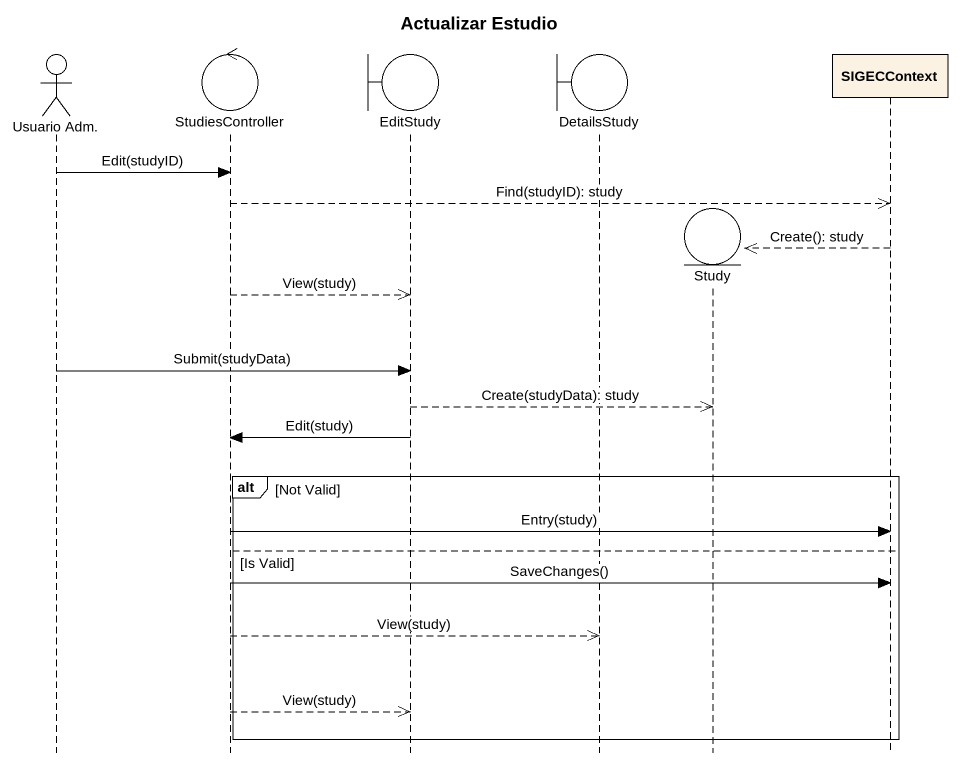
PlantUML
@startuml
title Actualizar Estudio
hide footbox
actor "Usuario Adm." as Usuario_Adm
control StudiesController
boundary EditStudy
boundary DetailsStudy
entity Study
participant SIGECContext

Usuario_Adm -> StudiesController : Edit(studyID)
StudiesController -->> SIGECContext : Find(studyID): study
SIGECContext -->> Study ** : Create(): study
StudiesController -->> EditStudy : View(study)
Usuario_Adm -> EditStudy : Submit(studyData)
EditStudy -->> Study : Create(studyData): study
EditStudy -> StudiesController : Edit(study)
alt Not Valid
  StudiesController -> SIGECContext : Entry(study)
else Is Valid
  StudiesController -> SIGECContext : SaveChanges()
  StudiesController -->> DetailsStudy : View(study)
  StudiesController -->> EditStudy : View(study)
end
@enduml
